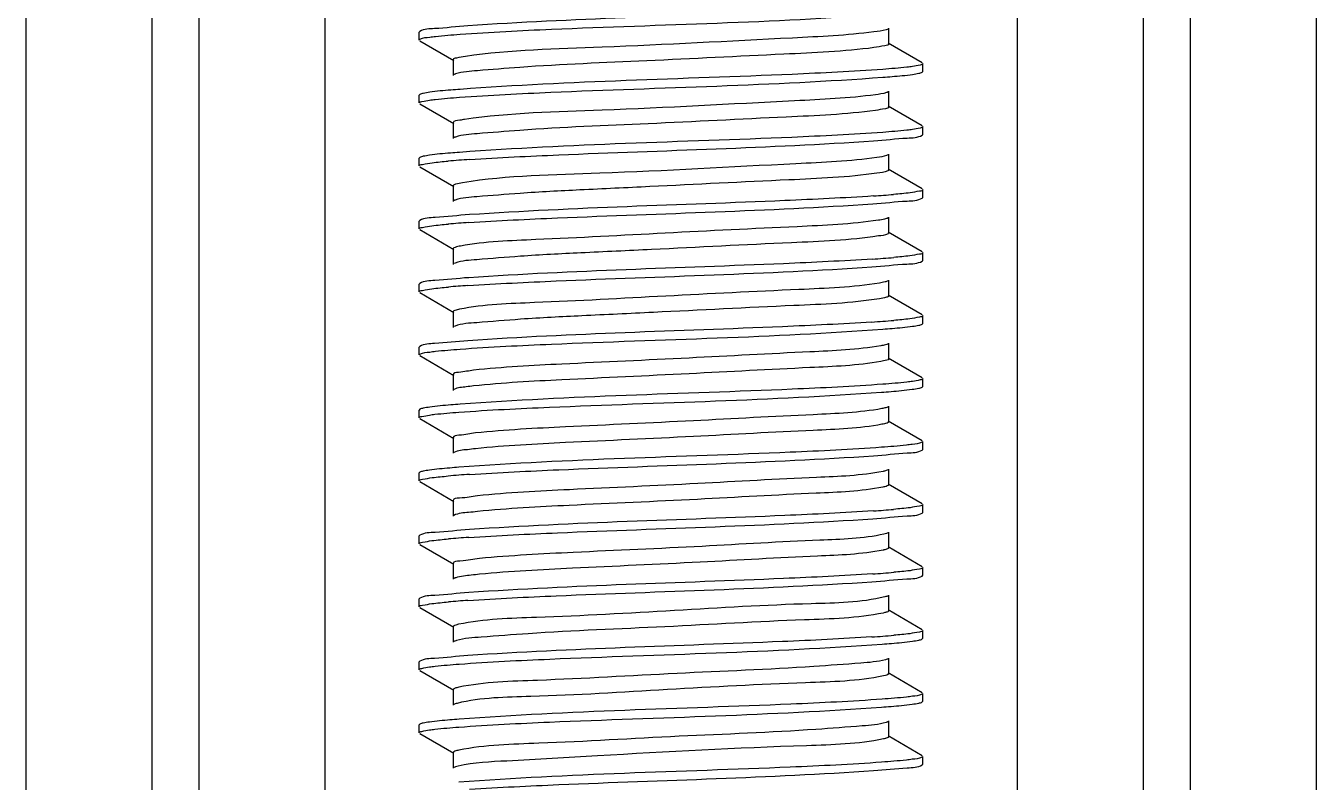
# Model space of a CAD drawing. Extents: x 27938 to 1507990, y 110129 to 923079.
# Drawn here: x 526204 to 526692.2, y 379461.9 to 379747.9 of the extents above; entities that cross this region are included whole.
import ezdxf

# ---------------------------------------------------------------- set-up
doc = ezdxf.new("R2010")
doc.units = 0
doc.header["$LTSCALE"] = 1000
doc.header["$MEASUREMENT"] = 0

msp = doc.modelspace()

# ---------------------------------------------------------------- linework, layer by layer
at = {"linetype": 'Continuous'}
for p, q in [((526204.03, 383675.04), (526204.03, 378934.02)), ((526251.66, 383675.04), (526251.66, 378934.02)), ((526269.52, 383675.04), (526269.52, 378934.02)), ((526317.14, 383675.04), (526317.14, 378934.02)), ((526579.08, 383675.04), (526579.08, 378934.02)), ((526626.71, 383675.04), (526626.71, 378934.02)), ((526644.57, 383675.04), (526644.57, 378934.02)), ((526692.19, 383675.04), (526692.19, 378934.02)), ((526530.47, 379741.03), (526530.47, 379746.98)), ((526353.09, 379745.76), (526352.86, 379745.49)), ((526352.86, 379742.52), (526352.86, 379745.49)), ((526352.86, 379742.52), (526352.86, 379745.49)), ((526353.09, 379742.26), (526366.01, 379734.78)), ((526543.14, 379733.85), (526530.21, 379741.33)), ((526365.75, 379735.08), (526365.75, 379729.12)), ((526543.36, 379730.61), (526543.36, 379733.59)), ((526543.36, 379730.61), (526543.36, 379733.59)), ((526543.14, 379730.35), (526543.36, 379730.61)), ((526530.47, 379717.22), (526530.47, 379723.17)), ((526353.09, 379721.94), (526352.86, 379721.68)), ((526352.86, 379718.71), (526352.86, 379721.68)), ((526352.86, 379718.71), (526352.86, 379721.68)), ((526353.09, 379718.44), (526366.01, 379710.96)), ((526543.14, 379710.04), (526530.21, 379717.52)), ((526365.75, 379711.26), (526365.75, 379705.31)), ((526543.36, 379706.8), (526543.36, 379709.78)), ((526543.36, 379706.8), (526543.36, 379709.78)), ((526543.14, 379706.54), (526543.36, 379706.8)), ((526353.09, 379698.13), (526352.86, 379697.87)), ((526352.86, 379694.89), (526352.86, 379697.87)), ((526352.86, 379694.89), (526352.86, 379697.87)), ((526530.47, 379693.4), (526530.47, 379699.36)), ((526353.09, 379694.63), (526366.01, 379687.15)), ((526543.14, 379686.22), (526530.21, 379693.71)), ((526365.75, 379687.45), (526365.75, 379681.5)), ((526543.14, 379682.73), (526543.36, 379682.99)), ((526543.36, 379682.99), (526543.36, 379685.96)), ((526543.36, 379682.99), (526543.36, 379685.96)), ((526353.09, 379674.32), (526352.86, 379674.06)), ((526352.86, 379671.08), (526352.86, 379674.06)), ((526352.86, 379671.08), (526352.86, 379674.06)), ((526530.47, 379669.59), (526530.47, 379675.54)), ((526353.09, 379670.82), (526366.01, 379663.34)), ((526543.14, 379662.41), (526530.21, 379669.89)), ((526365.75, 379663.64), (526365.75, 379657.68)), ((526543.14, 379658.91), (526543.36, 379659.17)), ((526543.36, 379659.17), (526543.36, 379662.15)), ((526543.36, 379659.17), (526543.36, 379662.15)), ((526366.46, 379658.18), (526366.01, 379657.99)), ((526353.09, 379650.5), (526352.86, 379650.24)), ((526352.86, 379647.27), (526352.86, 379650.24)), ((526352.86, 379647.27), (526352.86, 379650.24)), ((526530.47, 379645.78), (526530.47, 379651.73)), ((526353.09, 379647.01), (526366.01, 379639.52)), ((526543.14, 379638.6), (526530.21, 379646.08)), ((526365.75, 379639.83), (526365.75, 379633.87)), ((526366.42, 379634.36), (526366.01, 379634.17)), ((526543.14, 379635.1), (526543.36, 379635.36)), ((526543.36, 379635.36), (526543.36, 379638.34)), ((526543.36, 379635.36), (526543.36, 379638.34)), ((526353.09, 379626.69), (526352.86, 379626.43)), ((526352.86, 379623.45), (526352.86, 379626.43)), ((526352.86, 379623.45), (526352.86, 379626.43)), ((526530.47, 379621.97), (526530.47, 379627.92)), ((526353.09, 379623.19), (526366.01, 379615.71)), ((526543.14, 379614.79), (526530.21, 379622.27)), ((526365.75, 379616.01), (526365.75, 379610.06)), ((526543.14, 379611.29), (526543.36, 379611.55)), ((526543.36, 379611.55), (526543.36, 379614.52)), ((526543.36, 379611.55), (526543.36, 379614.52)), ((526353.09, 379602.88), (526352.86, 379602.62)), ((526352.86, 379599.64), (526352.86, 379602.62)), ((526352.86, 379599.64), (526352.86, 379602.62)), ((526530.47, 379598.15), (526530.47, 379604.11)), ((526353.09, 379599.38), (526366.01, 379591.9)), ((526543.14, 379590.97), (526530.21, 379598.45)), ((526365.75, 379592.2), (526365.75, 379586.25)), ((526543.36, 379587.73), (526543.36, 379590.71)), ((526543.36, 379587.73), (526543.36, 379590.71)), ((526543.14, 379587.47), (526543.36, 379587.73)), ((526353.09, 379579.07), (526352.86, 379578.81)), ((526352.86, 379575.83), (526352.86, 379578.81)), ((526352.86, 379575.83), (526352.86, 379578.81)), ((526353.09, 379575.57), (526366.01, 379568.09)), ((526530.47, 379574.34), (526530.47, 379580.29)), ((526543.14, 379567.16), (526530.21, 379574.64)), ((526365.75, 379568.39), (526365.75, 379562.43)), ((526543.36, 379563.92), (526543.36, 379566.9)), ((526543.36, 379563.92), (526543.36, 379566.9)), ((526543.14, 379563.66), (526543.36, 379563.92)), ((526530.47, 379550.53), (526530.47, 379556.48)), ((526353.09, 379555.25), (526352.86, 379554.99)), ((526352.86, 379552.02), (526352.86, 379554.99)), ((526352.86, 379552.02), (526352.86, 379554.99)), ((526353.09, 379551.75), (526366.01, 379544.27)), ((526543.14, 379543.35), (526530.21, 379550.83)), ((526365.75, 379544.57), (526365.75, 379538.62)), ((526543.36, 379540.11), (526543.36, 379543.09)), ((526543.36, 379540.11), (526543.36, 379543.09)), ((526543.14, 379539.85), (526543.36, 379540.11)), ((526530.47, 379526.71), (526530.47, 379532.67)), ((526353.09, 379531.44), (526352.86, 379531.18)), ((526352.86, 379528.2), (526352.86, 379531.18)), ((526352.86, 379528.2), (526352.86, 379531.18)), ((526353.09, 379527.94), (526366.01, 379520.46)), ((526543.14, 379519.53), (526530.21, 379527.02)), ((526529, 379526), (526528.41, 379525.86)), ((526365.75, 379520.76), (526365.75, 379514.81)), ((526543.36, 379516.3), (526543.36, 379519.27)), ((526543.36, 379516.3), (526543.36, 379519.27)), ((526543.14, 379516.04), (526543.36, 379516.3)), ((526353.09, 379507.63), (526352.86, 379507.37)), ((526352.86, 379504.39), (526352.86, 379507.37)), ((526352.86, 379504.39), (526352.86, 379507.37)), ((526530.47, 379502.9), (526530.47, 379508.85)), ((526353.09, 379504.13), (526366.01, 379496.65)), ((526543.14, 379495.72), (526530.21, 379503.2)), ((526529.3, 379502.26), (526528.46, 379502.06)), ((526365.75, 379496.95), (526365.75, 379491)), ((526543.36, 379492.48), (526543.36, 379495.46)), ((526543.36, 379492.48), (526543.36, 379495.46)), ((526543.14, 379492.22), (526543.36, 379492.48)), ((526353.09, 379483.81), (526352.86, 379483.55)), ((526352.86, 379480.58), (526352.86, 379483.55)), ((526352.86, 379480.58), (526352.86, 379483.55)), ((526530.47, 379479.09), (526530.47, 379485.04)), ((526353.09, 379480.32), (526366.01, 379472.83)), ((526543.14, 379471.91), (526530.21, 379479.39)), ((526365.75, 379473.14), (526365.75, 379467.18)), ((526543.14, 379468.41), (526543.36, 379468.67)), ((526543.36, 379468.67), (526543.36, 379471.65)), ((526543.36, 379468.67), (526543.36, 379471.65))]:
    msp.add_line(p, q, dxfattribs=at)
for centre, radius, start, end in [((526399.64, 379270.61), 427.62, 93.719, 94.7992), ((526497.11, 380103.65), 421, 273.7601, 274.8008), ((526399.22, 379252.02), 422.38, 93.7519, 94.8), ((526496.7, 380084.99), 426.18, 273.7273, 274.8001), ((526398.8, 379233.63), 416.95, 93.7864, 94.801), ((526496.32, 380066.06), 431.07, 273.6966, 274.7995), ((526399.65, 379151.38), 427.78, 93.7179, 94.7992), ((526497.12, 379984.41), 420.83, 273.7612, 274.8008), ((526399.24, 379132.78), 422.56, 93.7508, 94.8), ((526524.38, 379569.18), 19.92, 281.4492, 282.4619), ((526496.71, 379965.76), 426.01, 273.7284, 274.8001), ((526398.81, 379114.38), 417.13, 93.7852, 94.8009), ((526496.33, 379946.84), 430.91, 273.6976, 274.7995)]:
    msp.add_arc(centre, radius, start, end, dxfattribs=at)
for points, knots in [([(526368.3, 379744.71), (526379.81, 379745.55), (526433.15, 379748.14), (526486.57, 379749.19), (526528.31, 379752.26)], [0, 0, 0, 0, 0.216168, 1, 1, 1, 1]), ([(526524.1, 379754.95), (526512.81, 379754.2), (526461.87, 379751.77), (526410.86, 379750.56), (526371.25, 379747.89)], [0, 0, 0, 0, 0.221727, 1, 1, 1, 1]), ([(526371.25, 379747.89), (526367.04, 379747.61), (526361.15, 379746.79), (526354.73, 379746.7), (526353.09, 379745.76)], [0, 0, 0, 0, 0.690699, 1, 1, 1, 1]), ([(526530.21, 379746.68), (526530, 379746.56), (526528.26, 379745.98), (526526.45, 379745.78), (526524.89, 379745.58)], [0, 0, 0, 0, 0.137062, 1, 1, 1, 1]), ([(526352.86, 379742.52), (526352.86, 379742.64), (526354.27, 379743.53), (526355.57, 379743.44), (526356.82, 379743.61)], [0, 0, 0, 0, 0.088884, 1, 1, 1, 1]), ([(526356.82, 379743.61), (526357.55, 379743.72), (526361.37, 379744.18), (526365.2, 379744.48), (526368.3, 379744.71)], [0, 0, 0, 0, 0.191575, 1, 1, 1, 1]), ([(526524.89, 379745.58), (526514.67, 379744.28), (526480.32, 379742.65), (526428.87, 379739.74), (526387.46, 379738.74), (526370.35, 379736.35)], [0, 0, 0, 0, 0.199783, 0.665188, 1, 1, 1, 1]), ([(526524.89, 379739.63), (526513.58, 379738.19), (526484.85, 379736.91), (526440.23, 379734.6), (526401.48, 379733.12), (526377.49, 379731.1), (526369.28, 379730.51), (526366.64, 379729.68)], [0, 0, 0, 0, 0.215732, 0.542961, 0.846149, 0.947566, 1, 1, 1, 1]), ([(526530.47, 379741.03), (526530.48, 379740.5), (526527.68, 379740.19), (526526.29, 379739.8), (526524.89, 379739.63)], [0, 0, 0, 0, 0.271371, 1, 1, 1, 1]), ([(526370.35, 379736.35), (526369.19, 379736.19), (526368.01, 379735.88), (526365.75, 379735.52), (526365.75, 379735.08)], [0, 0, 0, 0, 0.725335, 1, 1, 1, 1]), ([(526539.53, 379732.51), (526538.81, 379732.41), (526535.09, 379731.95), (526531.34, 379731.65), (526528.31, 379731.43)], [0, 0, 0, 0, 0.191301, 1, 1, 1, 1]), ([(526543.36, 379733.59), (526543.36, 379733.22), (526541.48, 379732.9), (526540.49, 379732.65), (526539.53, 379732.51)], [0, 0, 0, 0, 0.27461, 1, 1, 1, 1]), ([(526366.64, 379729.68), (526366.52, 379729.64), (526366.3, 379729.57), (526366.1, 379729.47), (526366.01, 379729.42)], [0, 0, 0, 0, 0.562806, 1, 1, 1, 1]), ([(526368.14, 379720.88), (526379.64, 379721.72), (526433.01, 379724.32), (526486.46, 379725.37), (526528.25, 379728.45)], [0, 0, 0, 0, 0.215679, 1, 1, 1, 1]), ([(526528.31, 379731.43), (526516.88, 379730.59), (526463.54, 379727.98), (526410.12, 379726.92), (526368.3, 379723.87)], [0, 0, 0, 0, 0.214685, 1, 1, 1, 1]), ([(526528.25, 379728.45), (526529.41, 379728.53), (526533.17, 379728.83), (526536.93, 379729.16), (526539.51, 379729.53)], [0, 0, 0, 0, 0.307511, 1, 1, 1, 1]), ([(526539.51, 379729.53), (526540.3, 379729.64), (526541.51, 379729.85), (526542.75, 379730.13), (526543.14, 379730.35)], [0, 0, 0, 0, 0.642979, 1, 1, 1, 1]), ([(526356.82, 379722.78), (526356, 379722.66), (526354.76, 379722.45), (526353.48, 379722.17), (526353.09, 379721.94)], [0, 0, 0, 0, 0.644106, 1, 1, 1, 1]), ([(526368.3, 379723.87), (526367.12, 379723.78), (526363.29, 379723.49), (526359.46, 379723.15), (526356.82, 379722.78)], [0, 0, 0, 0, 0.307212, 1, 1, 1, 1]), ([(526530.21, 379722.87), (526530.02, 379722.76), (526528.47, 379722.22), (526526.86, 379722.03), (526525.48, 379721.84)], [0, 0, 0, 0, 0.140352, 1, 1, 1, 1]), ([(526352.86, 379718.71), (526352.86, 379719.08), (526354.78, 379719.4), (526355.79, 379719.66), (526356.77, 379719.8)], [0, 0, 0, 0, 0.274258, 1, 1, 1, 1]), ([(526356.77, 379719.8), (526357.5, 379719.9), (526361.28, 379720.36), (526365.07, 379720.66), (526368.14, 379720.88)], [0, 0, 0, 0, 0.191496, 1, 1, 1, 1]), ([(526525.48, 379721.84), (526515.34, 379720.48), (526480.79, 379718.9), (526429.05, 379715.88), (526387.24, 379714.98), (526370.03, 379712.49)], [0, 0, 0, 0, 0.197098, 0.665048, 1, 1, 1, 1]), ([(526530.47, 379717.22), (526530.48, 379716.74), (526528, 379716.4), (526526.73, 379716.06), (526525.48, 379715.89)], [0, 0, 0, 0, 0.273189, 1, 1, 1, 1]), ([(526370.03, 379712.49), (526369.41, 379712.4), (526368.2, 379712.06), (526365.75, 379712.13), (526365.75, 379711.26)], [0, 0, 0, 0, 0.421551, 1, 1, 1, 1]), ([(526525.48, 379715.89), (526514.3, 379714.39), (526485.56, 379713.16), (526440.76, 379710.79), (526401.65, 379709.34), (526377.46, 379707.27), (526369.2, 379706.7), (526366.57, 379705.84)], [0, 0, 0, 0, 0.212511, 0.540713, 0.846077, 0.947938, 1, 1, 1, 1]), ([(526528.25, 379707.61), (526516.8, 379706.77), (526463.42, 379704.16), (526409.97, 379703.11), (526368.14, 379700.05)], [0, 0, 0, 0, 0.215024, 1, 1, 1, 1]), ([(526539.51, 379708.69), (526538.8, 379708.59), (526535.05, 379708.13), (526531.29, 379707.84), (526528.25, 379707.61)], [0, 0, 0, 0, 0.191312, 1, 1, 1, 1]), ([(526543.36, 379709.78), (526543.36, 379709.41), (526541.47, 379709.09), (526540.48, 379708.83), (526539.51, 379708.69)], [0, 0, 0, 0, 0.274539, 1, 1, 1, 1]), ([(526366.57, 379705.84), (526366.46, 379705.81), (526366.27, 379705.74), (526366.09, 379705.66), (526366.01, 379705.61)], [0, 0, 0, 0, 0.558561, 1, 1, 1, 1]), ([(526371.9, 379697.33), (526383.14, 379698.08), (526434.08, 379700.52), (526485.08, 379701.73), (526524.72, 379704.39)], [0, 0, 0, 0, 0.220951, 1, 1, 1, 1]), ([(526524.72, 379704.39), (526528.98, 379704.67), (526534.96, 379705.5), (526541.48, 379705.59), (526543.14, 379706.54)], [0, 0, 0, 0, 0.690937, 1, 1, 1, 1]), ([(526356.77, 379698.96), (526355.97, 379698.85), (526354.74, 379698.63), (526353.48, 379698.35), (526353.09, 379698.13)], [0, 0, 0, 0, 0.643624, 1, 1, 1, 1]), ([(526368.14, 379700.05), (526366.98, 379699.96), (526363.18, 379699.66), (526359.38, 379699.33), (526356.77, 379698.96)], [0, 0, 0, 0, 0.307309, 1, 1, 1, 1]), ([(526526.03, 379698.11), (526515.89, 379696.67), (526480.84, 379695.15), (526428.71, 379691.92), (526386.42, 379691.29), (526369.28, 379688.56)], [0, 0, 0, 0, 0.195714, 0.66858, 1, 1, 1, 1]), ([(526530.21, 379699.06), (526530.03, 379698.95), (526528.67, 379698.46), (526527.24, 379698.28), (526526.03, 379698.11)], [0, 0, 0, 0, 0.143993, 1, 1, 1, 1]), ([(526352.86, 379694.89), (526352.86, 379695.35), (526355.29, 379695.62), (526356.51, 379695.96), (526357.73, 379696.11)], [0, 0, 0, 0, 0.27062, 1, 1, 1, 1]), ([(526530.47, 379693.4), (526530.47, 379693.26), (526528.9, 379692.26), (526527.44, 379692.35), (526526.03, 379692.15)], [0, 0, 0, 0, 0.089964, 1, 1, 1, 1]), ([(526369.28, 379688.56), (526368.39, 379688.42), (526367.45, 379688.19), (526365.75, 379687.8), (526365.75, 379687.45)], [0, 0, 0, 0, 0.720116, 1, 1, 1, 1]), ([(526526.03, 379692.15), (526514.99, 379690.59), (526486.27, 379689.39), (526448.82, 379687.48), (526414.94, 379685.88), (526393.08, 379684.82), (526377.44, 379683.43), (526369.13, 379682.9), (526366.51, 379682.01)], [0, 0, 0, 0, 0.209152, 0.538245, 0.703966, 0.845837, 0.948213, 1, 1, 1, 1]), ([(526524.72, 379683.55), (526513.54, 379682.8), (526462.6, 379680.36), (526411.61, 379679.13), (526371.9, 379676.49)], [0, 0, 0, 0, 0.219663, 1, 1, 1, 1]), ([(526543.36, 379685.96), (526543.36, 379685.51), (526540.98, 379685.24), (526539.78, 379684.91), (526538.59, 379684.76)], [0, 0, 0, 0, 0.270908, 1, 1, 1, 1]), ([(526366.51, 379682.01), (526366.42, 379681.98), (526366.25, 379681.92), (526366.08, 379681.84), (526366.01, 379681.8)], [0, 0, 0, 0, 0.554726, 1, 1, 1, 1]), ([(526371.59, 379673.5), (526382.78, 379674.24), (526433.72, 379676.69), (526484.71, 379677.92), (526524.41, 379680.55)], [0, 0, 0, 0, 0.219921, 1, 1, 1, 1]), ([(526524.41, 379680.55), (526528.75, 379680.84), (526534.82, 379681.68), (526541.45, 379681.76), (526543.14, 379682.73)], [0, 0, 0, 0, 0.691235, 1, 1, 1, 1]), ([(526371.9, 379676.49), (526367.54, 379676.21), (526361.44, 379675.36), (526354.78, 379675.29), (526353.09, 379674.32)], [0, 0, 0, 0, 0.691322, 1, 1, 1, 1]), ([(526526.55, 379674.37), (526516.38, 379672.84), (526489.42, 379671.69), (526446.23, 379669.55), (526403.84, 379667.22), (526377.86, 379666.31), (526368.47, 379664.61)], [0, 0, 0, 0, 0.194809, 0.509786, 0.819314, 1, 1, 1, 1]), ([(526530.21, 379675.24), (526529.82, 379675.02), (526528.57, 379674.71), (526527.34, 379674.49), (526526.55, 379674.37)], [0, 0, 0, 0, 0.362559, 1, 1, 1, 1]), ([(526352.86, 379671.08), (526352.86, 379671.53), (526355.26, 379671.8), (526356.46, 379672.14), (526357.67, 379672.29)], [0, 0, 0, 0, 0.270822, 1, 1, 1, 1]), ([(526526.55, 379668.42), (526515.67, 379666.78), (526486.97, 379665.65), (526449.48, 379663.7), (526415.31, 379662.08), (526393.21, 379661.03), (526377.45, 379659.61), (526369.07, 379659.1), (526366.46, 379658.18)], [0, 0, 0, 0, 0.205664, 0.535582, 0.702489, 0.845448, 0.948405, 1, 1, 1, 1]), ([(526530.47, 379669.59), (526530.47, 379669.46), (526529.13, 379668.52), (526527.8, 379668.6), (526526.55, 379668.42)], [0, 0, 0, 0, 0.092494, 1, 1, 1, 1]), ([(526368.47, 379664.61), (526367.78, 379664.49), (526367.02, 379664.31), (526365.75, 379663.92), (526365.75, 379663.64)], [0, 0, 0, 0, 0.713836, 1, 1, 1, 1]), ([(526524.41, 379659.72), (526513.18, 379658.97), (526462.24, 379656.53), (526411.24, 379655.31), (526371.59, 379652.66)], [0, 0, 0, 0, 0.220688, 1, 1, 1, 1]), ([(526524.11, 379656.72), (526528.52, 379657.01), (526534.69, 379657.87), (526541.43, 379657.93), (526543.14, 379658.91)], [0, 0, 0, 0, 0.691515, 1, 1, 1, 1]), ([(526543.36, 379662.15), (526543.36, 379661.7), (526540.95, 379661.42), (526539.74, 379661.09), (526538.52, 379660.94)], [0, 0, 0, 0, 0.270705, 1, 1, 1, 1]), ([(526371.26, 379649.66), (526382.4, 379650.41), (526433.35, 379652.86), (526484.35, 379654.1), (526524.11, 379656.72)], [0, 0, 0, 0, 0.218885, 1, 1, 1, 1]), ([(526371.59, 379652.66), (526367.3, 379652.37), (526361.3, 379651.54), (526354.75, 379651.46), (526353.09, 379650.5)], [0, 0, 0, 0, 0.691024, 1, 1, 1, 1]), ([(526527.04, 379650.63), (526516.96, 379649.01), (526489.87, 379647.94), (526446.37, 379645.75), (526403.63, 379643.34), (526377.46, 379642.54), (526368.13, 379640.74)], [0, 0, 0, 0, 0.192287, 0.509303, 0.821123, 1, 1, 1, 1]), ([(526530.21, 379651.43), (526529.86, 379651.23), (526528.79, 379650.95), (526527.72, 379650.74), (526527.04, 379650.63)], [0, 0, 0, 0, 0.368275, 1, 1, 1, 1]), ([(526352.86, 379647.27), (526352.86, 379647.71), (526355.22, 379647.99), (526356.41, 379648.31), (526357.59, 379648.47)], [0, 0, 0, 0, 0.271063, 1, 1, 1, 1]), ([(526527.04, 379644.68), (526516.33, 379642.96), (526487.67, 379641.92), (526450.15, 379639.91), (526415.7, 379638.29), (526393.36, 379637.23), (526377.47, 379635.78), (526369.02, 379635.29), (526366.42, 379634.36)], [0, 0, 0, 0, 0.202057, 0.532738, 0.700843, 0.844928, 0.948524, 1, 1, 1, 1]), ([(526530.47, 379645.78), (526530.47, 379645.44), (526528.84, 379645.04), (526527.9, 379644.82), (526527.04, 379644.68)], [0, 0, 0, 0, 0.280678, 1, 1, 1, 1]), ([(526368.13, 379640.74), (526367.53, 379640.62), (526366.84, 379640.47), (526365.75, 379640.08), (526365.75, 379639.83)], [0, 0, 0, 0, 0.710342, 1, 1, 1, 1]), ([(526524.11, 379635.88), (526512.83, 379635.14), (526461.88, 379632.7), (526410.87, 379631.49), (526371.26, 379628.83)], [0, 0, 0, 0, 0.221694, 1, 1, 1, 1]), ([(526528.31, 379633.2), (526529.46, 379633.29), (526533.21, 379633.58), (526536.95, 379633.92), (526539.53, 379634.28)], [0, 0, 0, 0, 0.307529, 1, 1, 1, 1]), ([(526543.36, 379638.34), (526543.36, 379637.88), (526540.92, 379637.61), (526539.7, 379637.27), (526538.47, 379637.12)], [0, 0, 0, 0, 0.270538, 1, 1, 1, 1]), ([(526539.53, 379634.28), (526540.31, 379634.39), (526541.52, 379634.6), (526542.75, 379634.88), (526543.14, 379635.1)], [0, 0, 0, 0, 0.642817, 1, 1, 1, 1]), ([(526368.31, 379625.64), (526379.82, 379626.48), (526433.16, 379629.08), (526486.57, 379630.12), (526528.31, 379633.2)], [0, 0, 0, 0, 0.216188, 1, 1, 1, 1]), ([(526352.86, 379623.45), (526352.86, 379623.58), (526354.27, 379624.47), (526355.57, 379624.38), (526356.82, 379624.55)], [0, 0, 0, 0, 0.088875, 1, 1, 1, 1]), ([(526371.26, 379628.83), (526367.05, 379628.54), (526361.16, 379627.73), (526354.73, 379627.63), (526353.09, 379626.69)], [0, 0, 0, 0, 0.69071, 1, 1, 1, 1]), ([(526356.82, 379624.55), (526357.55, 379624.65), (526361.37, 379625.12), (526365.21, 379625.42), (526368.31, 379625.64)], [0, 0, 0, 0, 0.191576, 1, 1, 1, 1]), ([(526527.5, 379626.9), (526518.66, 379625.37), (526494.36, 379624.38), (526454.16, 379622.16), (526411.73, 379620.25), (526384.53, 379618.87), (526373.46, 379617.67)], [0, 0, 0, 0, 0.174435, 0.471025, 0.783552, 1, 1, 1, 1]), ([(526530.21, 379627.62), (526529.91, 379627.44), (526528.99, 379627.18), (526528.08, 379627), (526527.5, 379626.9)], [0, 0, 0, 0, 0.374646, 1, 1, 1, 1]), ([(526527.5, 379620.94), (526518.66, 379619.42), (526494.36, 379618.43), (526454.16, 379616.21), (526411.73, 379614.3), (526384.53, 379612.92), (526373.46, 379611.71)], [0, 0, 0, 0, 0.174435, 0.471025, 0.783552, 1, 1, 1, 1]), ([(526530.47, 379621.97), (526530.47, 379621.66), (526529.08, 379621.27), (526528.25, 379621.07), (526527.5, 379620.94)], [0, 0, 0, 0, 0.284151, 1, 1, 1, 1]), ([(526373.46, 379617.67), (526371.54, 379617.46), (526369.69, 379616.89), (526365.75, 379616.72), (526365.75, 379616.01)], [0, 0, 0, 0, 0.732932, 1, 1, 1, 1]), ([(526373.46, 379611.71), (526372.53, 379611.61), (526370.06, 379611.24), (526367.38, 379611.16), (526366.01, 379610.36)], [0, 0, 0, 0, 0.372044, 1, 1, 1, 1]), ([(526528.31, 379612.36), (526516.88, 379611.52), (526463.54, 379608.92), (526410.13, 379607.85), (526368.31, 379604.81)], [0, 0, 0, 0, 0.214671, 1, 1, 1, 1]), ([(526527.77, 379609.35), (526528.96, 379609.43), (526532.84, 379609.73), (526536.71, 379610.08), (526539.38, 379610.45)], [0, 0, 0, 0, 0.30728, 1, 1, 1, 1]), ([(526539.53, 379613.44), (526538.81, 379613.34), (526535.09, 379612.89), (526531.34, 379612.59), (526528.31, 379612.36)], [0, 0, 0, 0, 0.191301, 1, 1, 1, 1]), ([(526539.38, 379610.45), (526540.2, 379610.56), (526541.45, 379610.78), (526542.74, 379611.06), (526543.14, 379611.29)], [0, 0, 0, 0, 0.644379, 1, 1, 1, 1]), ([(526543.36, 379614.52), (526543.36, 379614.16), (526541.48, 379613.84), (526540.49, 379613.58), (526539.53, 379613.44)], [0, 0, 0, 0, 0.274613, 1, 1, 1, 1]), ([(526367.87, 379601.8), (526379.28, 379602.64), (526432.58, 379605.24), (526485.96, 379606.31), (526527.77, 379609.35)], [0, 0, 0, 0, 0.214378, 1, 1, 1, 1]), ([(526352.86, 379599.64), (526352.86, 379600.01), (526354.73, 379600.33), (526355.72, 379600.58), (526356.69, 379600.72)], [0, 0, 0, 0, 0.27468, 1, 1, 1, 1]), ([(526356.82, 379603.71), (526356.01, 379603.6), (526354.76, 379603.39), (526353.48, 379603.11), (526353.09, 379602.88)], [0, 0, 0, 0, 0.644124, 1, 1, 1, 1]), ([(526356.69, 379600.72), (526357.39, 379600.82), (526361.11, 379601.28), (526364.85, 379601.57), (526367.87, 379601.8)], [0, 0, 0, 0, 0.191268, 1, 1, 1, 1]), ([(526368.31, 379604.81), (526367.13, 379604.72), (526363.3, 379604.42), (526359.46, 379604.08), (526356.82, 379603.71)], [0, 0, 0, 0, 0.30721, 1, 1, 1, 1]), ([(526527.92, 379603.16), (526519.38, 379601.57), (526495.46, 379600.67), (526455.62, 379598.39), (526413, 379596.51), (526385.49, 379595.11), (526374.18, 379593.93)], [0, 0, 0, 0, 0.169335, 0.463986, 0.778446, 1, 1, 1, 1]), ([(526530.21, 379603.8), (526529.95, 379603.65), (526529.18, 379603.42), (526528.41, 379603.25), (526527.92, 379603.16)], [0, 0, 0, 0, 0.381761, 1, 1, 1, 1]), ([(526527.92, 379597.21), (526519.38, 379595.61), (526495.46, 379594.72), (526455.62, 379592.44), (526413, 379590.56), (526385.49, 379589.16), (526374.18, 379587.98)], [0, 0, 0, 0, 0.169335, 0.463986, 0.778446, 1, 1, 1, 1]), ([(526530.47, 379598.15), (526530.47, 379597.89), (526529.3, 379597.5), (526528.57, 379597.33), (526527.92, 379597.21)], [0, 0, 0, 0, 0.288381, 1, 1, 1, 1]), ([(526374.18, 379593.93), (526372.07, 379593.71), (526370.08, 379593.08), (526365.75, 379592.97), (526365.75, 379592.2)], [0, 0, 0, 0, 0.73383, 1, 1, 1, 1]), ([(526543.36, 379590.71), (526543.36, 379590.59), (526541.94, 379589.7), (526540.64, 379589.79), (526539.38, 379589.61)], [0, 0, 0, 0, 0.088741, 1, 1, 1, 1]), ([(526374.18, 379587.98), (526373.15, 379587.87), (526370.45, 379587.47), (526367.51, 379587.42), (526366.01, 379586.55)], [0, 0, 0, 0, 0.374075, 1, 1, 1, 1]), ([(526527.77, 379588.51), (526516.24, 379587.68), (526462.94, 379585.08), (526409.56, 379584.04), (526367.87, 379580.96)], [0, 0, 0, 0, 0.216629, 1, 1, 1, 1]), ([(526371.91, 379578.27), (526383.16, 379579.01), (526434.09, 379581.45), (526485.09, 379582.67), (526524.73, 379585.32)], [0, 0, 0, 0, 0.220985, 1, 1, 1, 1]), ([(526524.73, 379585.32), (526528.99, 379585.61), (526534.96, 379586.44), (526541.48, 379586.52), (526543.14, 379587.47)], [0, 0, 0, 0, 0.690927, 1, 1, 1, 1]), ([(526539.38, 379589.61), (526538.64, 379589.51), (526534.78, 379589.04), (526530.9, 379588.74), (526527.77, 379588.51)], [0, 0, 0, 0, 0.191487, 1, 1, 1, 1]), ([(526367.87, 379580.96), (526366.72, 379580.88), (526362.99, 379580.58), (526359.25, 379580.25), (526356.69, 379579.88)], [0, 0, 0, 0, 0.307565, 1, 1, 1, 1]), ([(526352.86, 379575.83), (526352.86, 379576.29), (526355.3, 379576.56), (526356.51, 379576.89), (526357.73, 379577.05)], [0, 0, 0, 0, 0.270614, 1, 1, 1, 1]), ([(526356.69, 379579.88), (526355.9, 379579.77), (526354.7, 379579.56), (526353.47, 379579.29), (526353.09, 379579.07)], [0, 0, 0, 0, 0.642692, 1, 1, 1, 1]), ([(526528.32, 379579.42), (526520.07, 379577.76), (526496.54, 379576.98), (526457.07, 379574.62), (526414.28, 379572.77), (526386.48, 379571.35), (526374.92, 379570.19)], [0, 0, 0, 0, 0.164215, 0.456918, 0.773319, 1, 1, 1, 1]), ([(526530.21, 379579.99), (526529.99, 379579.86), (526529.35, 379579.65), (526528.71, 379579.5), (526528.32, 379579.42)], [0, 0, 0, 0, 0.389817, 1, 1, 1, 1]), ([(526528.24, 379573.45), (526519.95, 379571.81), (526496.4, 379571), (526456.93, 379568.66), (526414.19, 379566.82), (526386.45, 379565.4), (526374.92, 379564.24)], [0, 0, 0, 0, 0.165027, 0.457743, 0.773694, 1, 1, 1, 1]), ([(526530.47, 379574.34), (526530.47, 379574.1), (526529.46, 379573.72), (526528.8, 379573.57), (526528.24, 379573.45)], [0, 0, 0, 0, 0.292222, 1, 1, 1, 1]), ([(526374.92, 379570.19), (526372.63, 379569.96), (526370.48, 379569.27), (526365.75, 379569.22), (526365.75, 379568.39)], [0, 0, 0, 0, 0.734573, 1, 1, 1, 1]), ([(526543.36, 379566.9), (526543.36, 379566.45), (526540.98, 379566.17), (526539.79, 379565.85), (526538.59, 379565.69)], [0, 0, 0, 0, 0.270915, 1, 1, 1, 1]), ([(526374.92, 379564.24), (526373.8, 379564.13), (526370.85, 379563.7), (526367.64, 379563.68), (526366.01, 379562.74)], [0, 0, 0, 0, 0.375922, 1, 1, 1, 1]), ([(526371.6, 379554.43), (526382.79, 379555.18), (526433.73, 379557.63), (526484.73, 379558.85), (526524.42, 379561.49)], [0, 0, 0, 0, 0.219955, 1, 1, 1, 1]), ([(526524.73, 379564.49), (526513.55, 379563.74), (526462.62, 379561.29), (526411.62, 379560.06), (526371.91, 379557.43)], [0, 0, 0, 0, 0.219629, 1, 1, 1, 1]), ([(526524.42, 379561.49), (526528.75, 379561.78), (526534.82, 379562.62), (526541.45, 379562.69), (526543.14, 379563.66)], [0, 0, 0, 0, 0.691226, 1, 1, 1, 1]), ([(526371.91, 379557.43), (526367.55, 379557.14), (526361.45, 379556.3), (526354.78, 379556.22), (526353.09, 379555.25)], [0, 0, 0, 0, 0.691332, 1, 1, 1, 1]), ([(526530.21, 379556.18), (526530.03, 379556.07), (526529.51, 379555.89), (526528.99, 379555.76), (526528.68, 379555.69)], [0, 0, 0, 0, 0.398908, 1, 1, 1, 1]), ([(526352.86, 379552.02), (526352.86, 379552.47), (526355.26, 379552.74), (526356.46, 379553.07), (526357.67, 379553.23)], [0, 0, 0, 0, 0.270815, 1, 1, 1, 1]), ([(526528.68, 379555.69), (526520.74, 379553.93), (526497.59, 379553.29), (526458.53, 379550.84), (526415.57, 379549.04), (526387.49, 379547.6), (526375.7, 379546.46)], [0, 0, 0, 0, 0.159071, 0.449817, 0.768166, 1, 1, 1, 1]), ([(526375.7, 379546.46), (526373.22, 379546.22), (526370.9, 379545.45), (526365.75, 379545.47), (526365.75, 379544.57)], [0, 0, 0, 0, 0.735179, 1, 1, 1, 1]), ([(526528.33, 379549.66), (526520.2, 379548.01), (526496.95, 379547.23), (526457.85, 379544.88), (526415.19, 379543.06), (526387.37, 379541.63), (526375.7, 379540.5)], [0, 0, 0, 0, 0.162868, 0.453695, 0.769951, 1, 1, 1, 1]), ([(526530.47, 379550.53), (526530.47, 379550.33), (526529.69, 379549.96), (526529.13, 379549.83), (526528.68, 379549.73)], [0, 0, 0, 0, 0.299631, 1, 1, 1, 1]), ([(526543.36, 379543.09), (526543.36, 379542.63), (526540.95, 379542.36), (526539.74, 379542.03), (526538.53, 379541.87)], [0, 0, 0, 0, 0.270711, 1, 1, 1, 1]), ([(526366.66, 379539.18), (526366.53, 379539.15), (526366.31, 379539.07), (526366.1, 379538.97), (526366.01, 379538.92)], [0, 0, 0, 0, 0.564999, 1, 1, 1, 1]), ([(526375.7, 379540.5), (526374.65, 379540.4), (526371.63, 379540.06), (526368.56, 379539.78), (526366.66, 379539.18)], [0, 0, 0, 0, 0.344737, 1, 1, 1, 1]), ([(526371.27, 379530.6), (526382.41, 379531.35), (526433.36, 379533.8), (526484.37, 379535.03), (526524.12, 379537.66)], [0, 0, 0, 0, 0.218919, 1, 1, 1, 1]), ([(526524.42, 379540.65), (526513.19, 379539.91), (526462.25, 379537.47), (526411.25, 379536.25), (526371.6, 379533.6)], [0, 0, 0, 0, 0.220655, 1, 1, 1, 1]), ([(526524.12, 379537.66), (526528.53, 379537.95), (526534.69, 379538.8), (526541.43, 379538.87), (526543.14, 379539.85)], [0, 0, 0, 0, 0.691506, 1, 1, 1, 1]), ([(526371.6, 379533.6), (526367.31, 379533.31), (526361.31, 379532.48), (526354.76, 379532.4), (526353.09, 379531.44)], [0, 0, 0, 0, 0.691034, 1, 1, 1, 1]), ([(526529, 379531.95), (526519.93, 379529.73), (526493.07, 379529.45), (526449.27, 379526.7), (526404.87, 379524.25), (526377.41, 379523.62), (526367.77, 379521.6)], [0, 0, 0, 0, 0.173415, 0.493457, 0.817191, 1, 1, 1, 1]), ([(526530.21, 379532.37), (526530.06, 379532.28), (526529.66, 379532.12), (526529.25, 379532.01), (526529, 379531.95)], [0, 0, 0, 0, 0.409248, 1, 1, 1, 1]), ([(526352.86, 379528.2), (526352.86, 379528.65), (526355.22, 379528.93), (526356.41, 379529.25), (526357.6, 379529.4)], [0, 0, 0, 0, 0.271054, 1, 1, 1, 1]), ([(526528.41, 379525.86), (526518.62, 379523.84), (526490.85, 379523.24), (526446.22, 379520.44), (526405.35, 379518.99), (526379.13, 379516.95), (526369.97, 379516.28), (526366.92, 379515.45)], [0, 0, 0, 0, 0.185116, 0.511346, 0.831141, 0.941355, 1, 1, 1, 1]), ([(526530.47, 379526.71), (526530.47, 379526.54), (526529.85, 379526.2), (526529.38, 379526.09), (526529, 379526)], [0, 0, 0, 0, 0.307326, 1, 1, 1, 1]), ([(526367.77, 379521.6), (526367.26, 379521.49), (526366.65, 379521.36), (526365.75, 379520.98), (526365.75, 379520.76)], [0, 0, 0, 0, 0.705072, 1, 1, 1, 1]), ([(526543.36, 379519.27), (526543.36, 379518.81), (526540.92, 379518.55), (526539.7, 379518.21), (526538.47, 379518.05)], [0, 0, 0, 0, 0.270543, 1, 1, 1, 1]), ([(526366.92, 379515.45), (526366.74, 379515.4), (526366.43, 379515.3), (526366.13, 379515.18), (526366.01, 379515.11)], [0, 0, 0, 0, 0.578625, 1, 1, 1, 1]), ([(526367.93, 379506.55), (526379.37, 379507.39), (526432.73, 379510), (526486.15, 379511.06), (526527.98, 379514.11)], [0, 0, 0, 0, 0.214801, 1, 1, 1, 1]), ([(526524.12, 379516.82), (526512.84, 379516.08), (526461.89, 379513.64), (526410.88, 379512.43), (526371.27, 379509.76)], [0, 0, 0, 0, 0.221661, 1, 1, 1, 1]), ([(526527.98, 379514.11), (526529.16, 379514.2), (526532.98, 379514.5), (526536.8, 379514.83), (526539.43, 379515.2)], [0, 0, 0, 0, 0.307294, 1, 1, 1, 1]), ([(526539.43, 379515.2), (526540.24, 379515.32), (526541.48, 379515.53), (526542.74, 379515.81), (526543.14, 379516.04)], [0, 0, 0, 0, 0.643862, 1, 1, 1, 1]), ([(526371.27, 379509.76), (526367.06, 379509.48), (526361.16, 379508.66), (526354.73, 379508.57), (526353.09, 379507.63)], [0, 0, 0, 0, 0.69072, 1, 1, 1, 1]), ([(526529.3, 379508.21), (526526.24, 379507.38), (526517.08, 379506.72), (526490.86, 379504.67), (526449.99, 379503.23), (526405.37, 379500.42), (526377.6, 379499.82), (526367.82, 379497.8)], [0, 0, 0, 0, 0.058704, 0.168955, 0.488756, 0.814934, 1, 1, 1, 1]), ([(526530.21, 379508.55), (526530.09, 379508.48), (526529.79, 379508.36), (526529.48, 379508.26), (526529.3, 379508.21)], [0, 0, 0, 0, 0.421015, 1, 1, 1, 1]), ([(526352.86, 379504.39), (526352.86, 379504.76), (526354.74, 379505.08), (526355.74, 379505.33), (526356.7, 379505.47)], [0, 0, 0, 0, 0.274595, 1, 1, 1, 1]), ([(526356.7, 379505.47), (526357.42, 379505.57), (526361.15, 379506.03), (526364.9, 379506.33), (526367.93, 379506.55)], [0, 0, 0, 0, 0.191284, 1, 1, 1, 1]), ([(526530.47, 379502.9), (526530.47, 379502.76), (526530, 379502.45), (526529.6, 379502.34), (526529.3, 379502.26)], [0, 0, 0, 0, 0.31689, 1, 1, 1, 1]), ([(526367.82, 379497.8), (526367.29, 379497.69), (526366.68, 379497.55), (526365.75, 379497.17), (526365.75, 379496.95)], [0, 0, 0, 0, 0.705674, 1, 1, 1, 1]), ([(526528.46, 379502.06), (526518.82, 379500.05), (526491.35, 379499.41), (526446.94, 379496.97), (526403.14, 379494.21), (526376.28, 379493.93), (526367.21, 379491.71)], [0, 0, 0, 0, 0.182853, 0.506638, 0.826678, 1, 1, 1, 1]), ([(526527.98, 379493.28), (526516.48, 379492.44), (526463.12, 379489.84), (526409.69, 379488.79), (526367.94, 379485.72)], [0, 0, 0, 0, 0.215992, 1, 1, 1, 1]), ([(526539.43, 379494.37), (526538.7, 379494.27), (526534.89, 379493.8), (526531.07, 379493.5), (526527.98, 379493.28)], [0, 0, 0, 0, 0.191497, 1, 1, 1, 1]), ([(526543.36, 379495.46), (526543.36, 379495.34), (526541.96, 379494.45), (526540.67, 379494.54), (526539.43, 379494.37)], [0, 0, 0, 0, 0.08899, 1, 1, 1, 1]), ([(526367.21, 379491.71), (526366.97, 379491.65), (526366.56, 379491.54), (526366.16, 379491.38), (526366.01, 379491.3)], [0, 0, 0, 0, 0.590483, 1, 1, 1, 1]), ([(526367.87, 379482.73), (526379.28, 379483.58), (526432.58, 379486.18), (526485.97, 379487.25), (526527.78, 379490.28)], [0, 0, 0, 0, 0.214392, 1, 1, 1, 1]), ([(526527.78, 379490.28), (526528.97, 379490.37), (526532.84, 379490.67), (526536.71, 379491.01), (526539.38, 379491.38)], [0, 0, 0, 0, 0.307279, 1, 1, 1, 1]), ([(526539.38, 379491.38), (526540.2, 379491.5), (526541.46, 379491.71), (526542.74, 379491.99), (526543.14, 379492.22)], [0, 0, 0, 0, 0.644365, 1, 1, 1, 1]), ([(526356.7, 379484.63), (526355.91, 379484.52), (526354.71, 379484.31), (526353.47, 379484.04), (526353.09, 379483.81)], [0, 0, 0, 0, 0.642876, 1, 1, 1, 1]), ([(526367.94, 379485.72), (526366.78, 379485.63), (526363.03, 379485.34), (526359.28, 379485), (526356.7, 379484.63)], [0, 0, 0, 0, 0.307549, 1, 1, 1, 1]), ([(526529.52, 379484.46), (526526.61, 379483.58), (526517.62, 379482.98), (526491.65, 379480.85), (526450.71, 379479.46), (526405.83, 379476.64), (526377.81, 379476.01), (526367.89, 379474)], [0, 0, 0, 0, 0.056298, 0.164993, 0.484397, 0.812655, 1, 1, 1, 1]), ([(526530.21, 379484.74), (526530.12, 379484.69), (526529.89, 379484.58), (526529.66, 379484.51), (526529.52, 379484.46)], [0, 0, 0, 0, 0.432297, 1, 1, 1, 1]), ([(526352.86, 379480.58), (526352.86, 379480.94), (526354.74, 379481.26), (526355.73, 379481.52), (526356.69, 379481.65)], [0, 0, 0, 0, 0.274677, 1, 1, 1, 1]), ([(526356.69, 379481.65), (526357.4, 379481.76), (526361.11, 379482.21), (526364.85, 379482.51), (526367.87, 379482.73)], [0, 0, 0, 0, 0.191268, 1, 1, 1, 1]), ([(526528.48, 379478.25), (526518.96, 379476.25), (526482.6, 379475.34), (526435.21, 379472.75), (526391.33, 379470.1), (526373.6, 379469.32), (526367.54, 379467.97)], [0, 0, 0, 0, 0.180921, 0.672092, 0.884578, 1, 1, 1, 1]), ([(526529.56, 379478.52), (526529.4, 379478.47), (526529.04, 379478.38), (526528.68, 379478.3), (526528.48, 379478.25)], [0, 0, 0, 0, 0.454993, 1, 1, 1, 1]), ([(526530.47, 379479.09), (526530.47, 379478.97), (526530.12, 379478.69), (526529.8, 379478.6), (526529.56, 379478.52)], [0, 0, 0, 0, 0.32895, 1, 1, 1, 1]), ([(526367.89, 379474), (526367.35, 379473.89), (526366.71, 379473.75), (526365.75, 379473.37), (526365.75, 379473.14)], [0, 0, 0, 0, 0.706595, 1, 1, 1, 1]), ([(526527.78, 379469.45), (526516.25, 379468.61), (526462.94, 379466.02), (526409.56, 379464.98), (526367.87, 379461.9)], [0, 0, 0, 0, 0.216609, 1, 1, 1, 1]), ([(526524.74, 379466.26), (526529, 379466.55), (526534.97, 379467.37), (526541.48, 379467.46), (526543.14, 379468.41)], [0, 0, 0, 0, 0.690917, 1, 1, 1, 1]), ([(526539.38, 379470.55), (526538.64, 379470.44), (526534.78, 379469.98), (526530.91, 379469.68), (526527.78, 379469.45)], [0, 0, 0, 0, 0.191489, 1, 1, 1, 1]), ([(526543.36, 379471.65), (526543.36, 379471.52), (526541.94, 379470.63), (526540.64, 379470.72), (526539.38, 379470.55)], [0, 0, 0, 0, 0.088748, 1, 1, 1, 1]), ([(526367.54, 379467.97), (526367.23, 379467.9), (526366.71, 379467.77), (526366.2, 379467.59), (526366.01, 379467.48)], [0, 0, 0, 0, 0.600854, 1, 1, 1, 1]), ([(526371.92, 379459.2), (526383.17, 379459.95), (526434.11, 379462.39), (526485.1, 379463.61), (526524.74, 379466.26)], [0, 0, 0, 0, 0.221018, 1, 1, 1, 1])]:
    msp.add_open_spline(points, degree=3, knots=knots, dxfattribs=at)
for points in [[(526357.73, 379696.11), (526359.77, 379696.37), (526361.81, 379696.56), (526363.86, 379696.73)], [(526538.59, 379684.76), (526536.51, 379684.49), (526534.43, 379684.3), (526532.34, 379684.12)], [(526357.67, 379672.29), (526359.73, 379672.55), (526361.81, 379672.74), (526363.88, 379672.92)], [(526538.52, 379660.94), (526536.48, 379660.68), (526534.42, 379660.49), (526532.36, 379660.31)], [(526357.59, 379648.47), (526359.69, 379648.73), (526361.79, 379648.93), (526363.9, 379649.11)], [(526538.47, 379637.12), (526536.45, 379636.86), (526534.41, 379636.67), (526532.38, 379636.5)], [(526357.73, 379577.05), (526359.77, 379577.3), (526361.81, 379577.49), (526363.86, 379577.67)], [(526538.59, 379565.69), (526536.51, 379565.43), (526534.43, 379565.24), (526532.34, 379565.06)], [(526357.67, 379553.23), (526359.73, 379553.49), (526361.81, 379553.68), (526363.88, 379553.86)], [(526538.53, 379541.87), (526536.48, 379541.61), (526534.42, 379541.42), (526532.36, 379541.25)], [(526357.6, 379529.4), (526359.69, 379529.67), (526361.79, 379529.87), (526363.9, 379530.05)], [(526538.47, 379518.05), (526536.45, 379517.8), (526534.41, 379517.61), (526532.38, 379517.44)]]:
    msp.add_open_spline(points, degree=3, dxfattribs=at)

doc.saveas('drawing.dxf')
